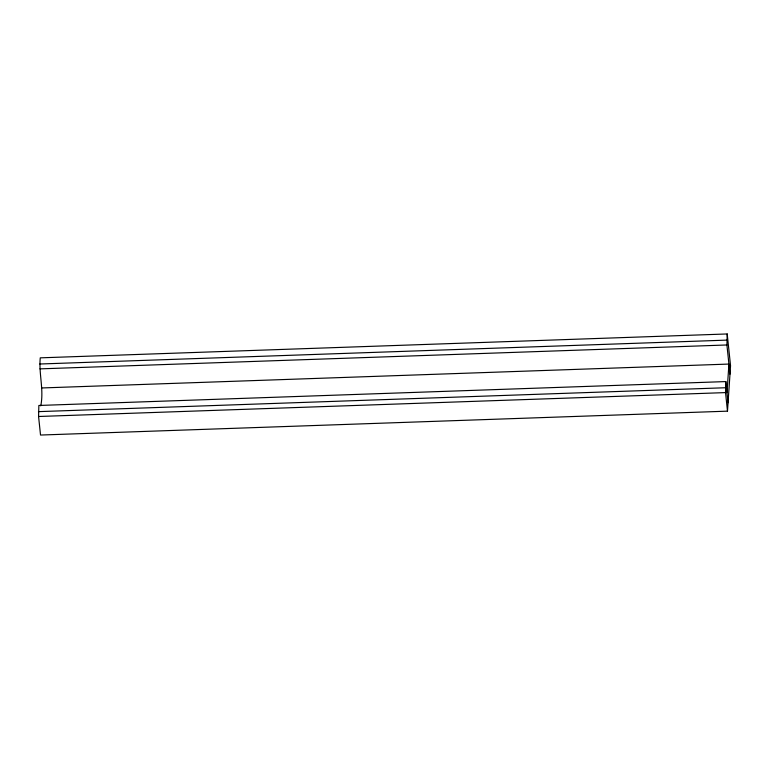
<?xml version="1.0" encoding="UTF-8"?>
<svg xmlns="http://www.w3.org/2000/svg" width="769" height="769" viewBox="0 0 769 769"><rect width="100%" height="100%" fill="white"/><g stroke="black" fill="none" stroke-linecap="round" stroke-linejoin="round"><path stroke-width="1.15" d="M40.767 405.859C44.073 389.796 38.671 373.897 40.257 357.845L727.205 333.957L730.55 365.765L727.484 411.155L40.526 435.043L38.575 416.49L38.863 405.465L725.821 381.578L728.051 402.783M729.983 374.138L726.916 344.973L727.205 333.957M727.484 411.155L725.532 392.603L725.821 381.578M726.993 392.709L728.925 364.064L41.978 387.951M39.834 364.006L726.792 340.119M39.969 368.87L726.916 344.973M38.45 411.636L725.398 387.749M38.575 416.49L725.532 392.603"/></g></svg>
